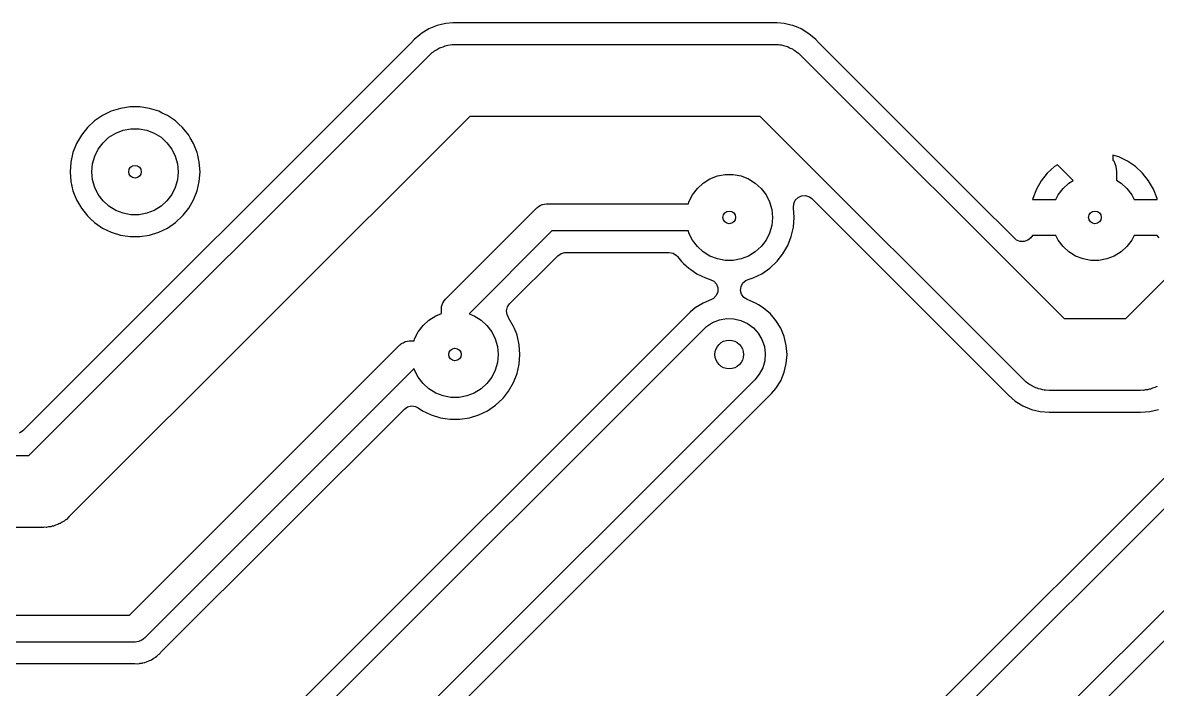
# Model space of a CAD drawing. Extents: x 0.79 to 9.84, y -6.5 to -0.79.
# Drawn here: x 7.415 to 8.656, y -4.654 to -3.924 of the extents above; entities that cross this region are included whole.
import ezdxf

# ---------------------------------------------------------------- set-up
doc = ezdxf.new("R2010")
doc.units = 0
doc.header["$MEASUREMENT"] = 0
doc.layers.add('BLACK', color=7, linetype='CONTINUOUS')

msp = doc.modelspace()

# ---------------------------------------------------------------- linework, layer by layer
at = {"layer": 'BLACK', "linetype": 'CONTINUOUS'}
for p, q in [((7.8587, -3.9311), (7.8502, -3.9363)), ((7.8679, -3.9273), (7.8587, -3.9311)), ((7.8587, -3.9311), (7.8587, -3.9311)), ((7.8727, -3.9261), (7.8679, -3.9273)), ((7.8775, -3.925), (7.8727, -3.9261)), ((7.8849, -3.9244), (7.8775, -3.925)), ((7.8775, -3.925), (7.8775, -3.925)), ((7.8775, -3.925), (7.8775, -3.925)), ((7.8775, -3.925), (7.8775, -3.925)), ((7.8862, -3.9243), (7.8849, -3.9244)), ((7.8849, -3.9244), (7.8849, -3.9244)), ((7.8874, -3.9242), (7.8862, -3.9243)), ((7.8894, -3.9244), (7.8874, -3.9242)), ((7.8874, -3.9242), (7.8874, -3.9242)), ((7.8903, -3.9244), (7.8894, -3.9244)), ((8.2345, -3.9244), (7.8903, -3.9244)), ((8.2354, -3.9244), (8.2345, -3.9244)), ((8.2374, -3.9242), (8.2354, -3.9244)), ((8.2386, -3.9243), (8.2374, -3.9242)), ((8.2374, -3.9242), (8.2374, -3.9242)), ((8.2399, -3.9244), (8.2386, -3.9243)), ((8.2473, -3.925), (8.2399, -3.9244)), ((8.2399, -3.9244), (8.2399, -3.9244)), ((8.2399, -3.9244), (8.2399, -3.9244)), ((8.2549, -3.9268), (8.2473, -3.925)), ((8.2473, -3.925), (8.2473, -3.925)), ((8.2473, -3.925), (8.2473, -3.925)), ((8.2473, -3.925), (8.2473, -3.925)), ((8.2569, -3.9273), (8.2549, -3.9268)), ((8.2626, -3.9296), (8.2569, -3.9273)), ((8.2661, -3.9311), (8.2626, -3.9296)), ((8.2746, -3.9363), (8.2661, -3.9311)), ((8.2661, -3.9311), (8.2661, -3.9311)), ((8.2661, -3.9311), (8.2661, -3.9311)), ((7.8408, -3.9449), (7.4147, -4.3709)), ((7.8414, -3.9442), (7.8408, -3.9449)), ((7.8427, -3.9427), (7.8414, -3.9442)), ((7.8489, -3.9374), (7.8427, -3.9427)), ((7.8427, -3.9427), (7.8427, -3.9427)), ((7.8427, -3.9427), (7.8427, -3.9427)), ((7.8502, -3.9363), (7.8489, -3.9374)), ((7.8502, -3.9363), (7.8502, -3.9363)), ((8.2821, -3.9427), (8.2746, -3.9363)), ((8.2746, -3.9363), (8.2746, -3.9363)), ((8.2834, -3.9442), (8.2821, -3.9427)), ((8.2821, -3.9427), (8.2821, -3.9427)), ((8.284, -3.9449), (8.2834, -3.9442)), ((8.423, -4.0839), (8.284, -3.9449)), ((7.8596, -3.9596), (7.8625, -3.9569)), ((7.8625, -3.9569), (7.8638, -3.9561)), ((7.8638, -3.9561), (7.8649, -3.9551)), ((7.8649, -3.9551), (7.8671, -3.9539)), ((7.8671, -3.9539), (7.8692, -3.9525)), ((7.8692, -3.9525), (7.8706, -3.9519)), ((7.8706, -3.9519), (7.8719, -3.9512)), ((7.8719, -3.9512), (7.8743, -3.9505)), ((7.8743, -3.9505), (7.8766, -3.9496)), ((7.8766, -3.9496), (7.878, -3.9493)), ((7.878, -3.9493), (7.8795, -3.9488)), ((7.8795, -3.9488), (7.882, -3.9486)), ((7.882, -3.9486), (7.8844, -3.9481)), ((7.8844, -3.9481), (7.8859, -3.9482)), ((7.8859, -3.9482), (7.8874, -3.948)), ((7.8874, -3.948), (8.2374, -3.948)), ((8.2374, -3.948), (8.2414, -3.9482)), ((8.2414, -3.9482), (8.2429, -3.9485)), ((8.2429, -3.9485), (8.2443, -3.9486)), ((8.2443, -3.9486), (8.2467, -3.9493)), ((8.2467, -3.9493), (8.2492, -3.9498)), ((8.2492, -3.9498), (8.2506, -3.9504)), ((8.2506, -3.9504), (8.252, -3.9508)), ((8.252, -3.9508), (8.2542, -3.952)), ((8.2542, -3.952), (8.2565, -3.953)), ((8.2565, -3.953), (8.2577, -3.9538)), ((8.2577, -3.9538), (8.2591, -3.9545)), ((8.2591, -3.9545), (8.261, -3.9561)), ((8.261, -3.9561), (8.263, -3.9575)), ((8.263, -3.9575), (8.2641, -3.9586)), ((8.2641, -3.9586), (8.2652, -3.9596)), ((7.4211, -4.398), (7.8596, -3.9596)), ((8.2652, -3.9596), (8.5537, -4.248)), ((7.5216, -4.0181), (7.5114, -4.0212)), ((7.5321, -4.0165), (7.5216, -4.0181)), ((7.5216, -4.0181), (7.5216, -4.0181)), ((7.5427, -4.0165), (7.5321, -4.0165)), ((7.5321, -4.0165), (7.5321, -4.0165)), ((7.5532, -4.0181), (7.5427, -4.0165)), ((7.5427, -4.0165), (7.5427, -4.0165)), ((7.5634, -4.0212), (7.5532, -4.0181)), ((7.5532, -4.0181), (7.5532, -4.0181)), ((7.9037, -4.0268), (7.4652, -4.4652)), ((7.4931, -4.0318), (7.4853, -4.0391)), ((7.5019, -4.0258), (7.4931, -4.0318)), ((7.4931, -4.0318), (7.4931, -4.0318)), ((7.5114, -4.0212), (7.5019, -4.0258)), ((7.5019, -4.0258), (7.5019, -4.0258)), ((7.5114, -4.0212), (7.5114, -4.0212)), ((7.5672, -4.0231), (7.5634, -4.0212)), ((7.5634, -4.0212), (7.5634, -4.0212)), ((7.5634, -4.0212), (7.5634, -4.0212)), ((7.5634, -4.0212), (7.5634, -4.0212)), ((7.5729, -4.0258), (7.5672, -4.0231)), ((7.5817, -4.0318), (7.5729, -4.0258)), ((7.5851, -4.035), (7.5817, -4.0318)), ((7.5817, -4.0318), (7.5817, -4.0318)), ((8.2211, -4.0268), (7.9037, -4.0268)), ((8.5096, -4.3152), (8.2211, -4.0268)), ((7.4853, -4.0391), (7.4787, -4.0474)), ((7.5089, -4.0497), (7.5163, -4.0451)), ((7.5163, -4.0451), (7.5245, -4.042)), ((7.5245, -4.042), (7.533, -4.0404)), ((7.533, -4.0404), (7.5418, -4.0404)), ((7.5418, -4.0404), (7.5503, -4.042)), ((7.5503, -4.042), (7.5585, -4.0451)), ((7.5585, -4.0451), (7.5659, -4.0497)), ((7.5895, -4.0391), (7.5851, -4.035)), ((7.5961, -4.0474), (7.5895, -4.0391)), ((7.4734, -4.0566), (7.4695, -4.0664)), ((7.4787, -4.0474), (7.4734, -4.0566)), ((7.4734, -4.0566), (7.4734, -4.0566)), ((7.4972, -4.0625), (7.5025, -4.0556)), ((7.5025, -4.0556), (7.5089, -4.0497)), ((7.5659, -4.0497), (7.5723, -4.0556)), ((7.5723, -4.0556), (7.5776, -4.0625)), ((7.5979, -4.0504), (7.5961, -4.0474)), ((7.5961, -4.0474), (7.5961, -4.0474)), ((7.5961, -4.0474), (7.5961, -4.0474)), ((7.6014, -4.0566), (7.5979, -4.0504)), ((7.6053, -4.0664), (7.6014, -4.0566)), ((7.6014, -4.0566), (7.6014, -4.0566)), ((7.4695, -4.0664), (7.4671, -4.0768)), ((7.491, -4.0787), (7.4933, -4.0703)), ((7.4933, -4.0703), (7.4972, -4.0625)), ((7.5776, -4.0625), (7.5815, -4.0703)), ((7.5815, -4.0703), (7.5838, -4.0787)), ((7.606, -4.0693), (7.6053, -4.0664)), ((7.6077, -4.0768), (7.606, -4.0693)), ((8.6134, -4.0712), (8.6071, -4.0693)), ((8.6071, -4.0693), (8.6071, -4.0746)), ((8.6211, -4.248), (8.8096, -4.0596)), ((7.4671, -4.0768), (7.4663, -4.0874)), ((7.4902, -4.0874), (7.491, -4.0787)), ((7.5838, -4.0787), (7.5846, -4.0874)), ((7.6085, -4.0874), (7.6077, -4.0768)), ((8.5431, -4.0818), (8.5353, -4.0891)), ((8.5463, -4.0797), (8.5431, -4.0818)), ((8.5431, -4.0818), (8.5431, -4.0818)), ((8.5635, -4.0969), (8.5463, -4.0797)), ((8.6071, -4.0746), (8.6079, -4.0756)), ((8.6079, -4.0756), (8.6102, -4.0813)), ((8.6102, -4.0813), (8.611, -4.0874)), ((8.6229, -4.0759), (8.6134, -4.0712)), ((8.6317, -4.0818), (8.6229, -4.0759)), ((8.6229, -4.0759), (8.6229, -4.0759)), ((8.6395, -4.0891), (8.6317, -4.0818)), ((7.4663, -4.0874), (7.4671, -4.098)), ((7.491, -4.0961), (7.4902, -4.0874)), ((7.5846, -4.0874), (7.5838, -4.0961)), ((7.6077, -4.098), (7.6085, -4.0874)), ((8.1589, -4.0997), (8.1663, -4.0951)), ((8.1663, -4.0951), (8.1745, -4.092)), ((8.1745, -4.092), (8.183, -4.0904)), ((8.183, -4.0904), (8.1918, -4.0904)), ((8.1918, -4.0904), (8.2003, -4.092)), ((8.2003, -4.092), (8.2085, -4.0951)), ((8.2085, -4.0951), (8.2159, -4.0997)), ((8.4568, -4.1177), (8.423, -4.0839)), ((8.5353, -4.0891), (8.5287, -4.0974)), ((8.5353, -4.0891), (8.5353, -4.0891)), ((8.611, -4.0874), (8.611, -4.0967)), ((8.6461, -4.0974), (8.6395, -4.0891)), ((8.6395, -4.0891), (8.6395, -4.0891)), ((7.4671, -4.098), (7.4695, -4.1084)), ((7.4933, -4.1045), (7.491, -4.0961)), ((7.4972, -4.1123), (7.4933, -4.1045)), ((7.5815, -4.1045), (7.5776, -4.1123)), ((7.5838, -4.0961), (7.5815, -4.1045)), ((7.6053, -4.1084), (7.6077, -4.098)), ((8.1472, -4.1125), (8.1525, -4.1056)), ((8.1525, -4.1056), (8.1589, -4.0997)), ((8.2159, -4.0997), (8.2223, -4.1056)), ((8.2223, -4.1056), (8.2276, -4.1125)), ((8.5234, -4.1066), (8.5195, -4.1165)), ((8.5287, -4.0974), (8.5234, -4.1066)), ((8.5234, -4.1066), (8.5234, -4.1066)), ((8.5287, -4.0974), (8.5287, -4.0974)), ((8.5472, -4.1125), (8.5525, -4.1056)), ((8.5525, -4.1056), (8.5589, -4.0997)), ((8.5589, -4.0997), (8.5635, -4.0969)), ((8.611, -4.0967), (8.6159, -4.0997)), ((8.6159, -4.0997), (8.6223, -4.1056)), ((8.6223, -4.1056), (8.6276, -4.1125)), ((8.6514, -4.1066), (8.6461, -4.0974)), ((8.6461, -4.0974), (8.6461, -4.0974)), ((8.6553, -4.1165), (8.6514, -4.1066)), ((8.6514, -4.1066), (8.6514, -4.1066)), ((7.4695, -4.1084), (7.4734, -4.1182)), ((7.4734, -4.1182), (7.4734, -4.1182)), ((7.4734, -4.1182), (7.4787, -4.1274)), ((7.5025, -4.1192), (7.4972, -4.1123)), ((7.5089, -4.1251), (7.5025, -4.1192)), ((7.5723, -4.1192), (7.5659, -4.1251)), ((7.5776, -4.1123), (7.5723, -4.1192)), ((7.5961, -4.1274), (7.6014, -4.1182)), ((7.6014, -4.1182), (7.6053, -4.1084)), ((8.1433, -4.1203), (8.1472, -4.1125)), ((8.2276, -4.1125), (8.2315, -4.1203)), ((8.2579, -4.1225), (8.2596, -4.1186)), ((8.2596, -4.1186), (8.2626, -4.1155)), ((8.2626, -4.1155), (8.2665, -4.1137)), ((8.2665, -4.1137), (8.2708, -4.1134)), ((8.2708, -4.1134), (8.275, -4.1148)), ((8.275, -4.1148), (8.2777, -4.1168)), ((8.2777, -4.1168), (8.4908, -4.3299)), ((8.4997, -4.1606), (8.4568, -4.1177)), ((8.5195, -4.1165), (8.5192, -4.1177)), ((8.5192, -4.1177), (8.5447, -4.1177)), ((8.5192, -4.1177), (8.5192, -4.1177)), ((8.5195, -4.1165), (8.5195, -4.1165)), ((8.5447, -4.1177), (8.5472, -4.1125)), ((8.6276, -4.1125), (8.6302, -4.1177)), ((8.6302, -4.1177), (8.6556, -4.1177)), ((8.6556, -4.1177), (8.6553, -4.1165)), ((8.6553, -4.1165), (8.6553, -4.1165)), ((8.6556, -4.1177), (8.6556, -4.1177)), ((7.4787, -4.1274), (7.4853, -4.1358)), ((7.5163, -4.1297), (7.5089, -4.1251)), ((7.5245, -4.1328), (7.5163, -4.1297)), ((7.5585, -4.1297), (7.5503, -4.1328)), ((7.5659, -4.1251), (7.5585, -4.1297)), ((7.5902, -4.1349), (7.5961, -4.1274)), ((7.5961, -4.1274), (7.5961, -4.1274)), ((7.5961, -4.1274), (7.5961, -4.1274)), ((7.877, -4.227), (7.977, -4.127)), ((7.977, -4.127), (7.9781, -4.126)), ((7.9781, -4.126), (7.9783, -4.1258)), ((7.9783, -4.1258), (7.9785, -4.1257)), ((7.9785, -4.1257), (7.9788, -4.1254)), ((7.9788, -4.1254), (7.9807, -4.1245)), ((7.9807, -4.1245), (7.9826, -4.1234)), ((7.9826, -4.1234), (7.9829, -4.1234)), ((7.9829, -4.1234), (7.9832, -4.1233)), ((7.9832, -4.1233), (7.9853, -4.123)), ((7.9853, -4.123), (7.9874, -4.1226)), ((7.9874, -4.1226), (8.1427, -4.1226)), ((8.1427, -4.1226), (8.1433, -4.1203)), ((8.2315, -4.1203), (8.2338, -4.1287)), ((8.2338, -4.1287), (8.2346, -4.1374)), ((8.2577, -4.1264), (8.2579, -4.1225)), ((8.2577, -4.1268), (8.2577, -4.1264)), ((8.2577, -4.1264), (8.2577, -4.1264)), ((8.2585, -4.1374), (8.2577, -4.1268)), ((8.2577, -4.1268), (8.2577, -4.1268)), ((7.4853, -4.1358), (7.4887, -4.1389)), ((7.4887, -4.1389), (7.4931, -4.143)), ((7.4931, -4.143), (7.4956, -4.1447)), ((7.4956, -4.1447), (7.5019, -4.149)), ((7.533, -4.1344), (7.5245, -4.1328)), ((7.5418, -4.1344), (7.533, -4.1344)), ((7.5503, -4.1328), (7.5418, -4.1344)), ((7.5729, -4.149), (7.5817, -4.143)), ((7.5817, -4.143), (7.5895, -4.1358)), ((7.5895, -4.1358), (7.5902, -4.1349)), ((8.2346, -4.1374), (8.2338, -4.1461)), ((8.2577, -4.148), (8.2585, -4.1374)), ((7.5019, -4.149), (7.5019, -4.149)), ((7.5019, -4.149), (7.5019, -4.149)), ((7.5019, -4.149), (7.5114, -4.1536)), ((7.5114, -4.1536), (7.5114, -4.1536)), ((7.5114, -4.1536), (7.5114, -4.1536)), ((7.5114, -4.1536), (7.5216, -4.1567)), ((7.5216, -4.1567), (7.5216, -4.1567)), ((7.5216, -4.1567), (7.5216, -4.1567)), ((7.5216, -4.1567), (7.5216, -4.1567)), ((7.5216, -4.1567), (7.5241, -4.1571)), ((7.5241, -4.1571), (7.5321, -4.1583)), ((7.5427, -4.1583), (7.5532, -4.1567)), ((7.5532, -4.1567), (7.5634, -4.1536)), ((7.5634, -4.1536), (7.5729, -4.149)), ((7.9935, -4.1522), (7.9028, -4.2429)), ((8.1427, -4.1522), (7.9935, -4.1522)), ((8.1433, -4.1545), (8.1427, -4.1522)), ((8.1472, -4.1623), (8.1433, -4.1545)), ((8.2315, -4.1545), (8.2276, -4.1623)), ((8.2338, -4.1461), (8.2315, -4.1545)), ((8.2553, -4.1584), (8.2577, -4.148)), ((8.5192, -4.1571), (8.5172, -4.1596)), ((8.5447, -4.1571), (8.5192, -4.1571)), ((8.5472, -4.1623), (8.5447, -4.1571)), ((8.6302, -4.1571), (8.6276, -4.1623)), ((8.6556, -4.1571), (8.6302, -4.1571)), ((8.6576, -4.1596), (8.6556, -4.1571)), ((7.5321, -4.1583), (7.5321, -4.1583)), ((7.5321, -4.1583), (7.5321, -4.1583)), ((7.5321, -4.1583), (7.5427, -4.1583)), ((7.5427, -4.1583), (7.5427, -4.1583)), ((8.1525, -4.1692), (8.1472, -4.1623)), ((8.1589, -4.1751), (8.1525, -4.1692)), ((8.2223, -4.1692), (8.2159, -4.1751)), ((8.2276, -4.1623), (8.2223, -4.1692)), ((8.2461, -4.1774), (8.2514, -4.1682)), ((8.2514, -4.1682), (8.2553, -4.1584)), ((8.5015, -4.1621), (8.4997, -4.1606)), ((8.5055, -4.1638), (8.5015, -4.1621)), ((8.5099, -4.1639), (8.5055, -4.1638)), ((8.5139, -4.1624), (8.5099, -4.1639)), ((8.5172, -4.1596), (8.5139, -4.1624)), ((8.5525, -4.1692), (8.5472, -4.1623)), ((8.5589, -4.1751), (8.5525, -4.1692)), ((8.6223, -4.1692), (8.6159, -4.1751)), ((8.6276, -4.1623), (8.6223, -4.1692)), ((7.9472, -4.2319), (7.9999, -4.1793)), ((7.9999, -4.1793), (8.0034, -4.1768)), ((8.0034, -4.1768), (8.0076, -4.1758)), ((8.0076, -4.1758), (8.0082, -4.1758)), ((8.0082, -4.1758), (8.1217, -4.1758)), ((8.1217, -4.1758), (8.1259, -4.1766)), ((8.1259, -4.1766), (8.1296, -4.1789)), ((8.1296, -4.1789), (8.1309, -4.1802)), ((8.1309, -4.1802), (8.1353, -4.1858)), ((8.1663, -4.1797), (8.1589, -4.1751)), ((8.1745, -4.1828), (8.1663, -4.1797)), ((8.2085, -4.1797), (8.2003, -4.1828)), ((8.2159, -4.1751), (8.2085, -4.1797)), ((8.2398, -4.1854), (8.2461, -4.1774)), ((8.2461, -4.1774), (8.2461, -4.1774)), ((8.2461, -4.1774), (8.2461, -4.1774)), ((8.5663, -4.1797), (8.5589, -4.1751)), ((8.5745, -4.1828), (8.5663, -4.1797)), ((8.6085, -4.1797), (8.6003, -4.1828)), ((8.6159, -4.1751), (8.6085, -4.1797)), ((8.1353, -4.1858), (8.1375, -4.1878)), ((8.1375, -4.1878), (8.1431, -4.193)), ((8.1431, -4.193), (8.1453, -4.1945)), ((8.1453, -4.1945), (8.1519, -4.199)), ((8.183, -4.1844), (8.1745, -4.1828)), ((8.1918, -4.1844), (8.183, -4.1844)), ((8.2003, -4.1828), (8.1918, -4.1844)), ((8.2229, -4.199), (8.2317, -4.193)), ((8.2317, -4.193), (8.2395, -4.1858)), ((8.2395, -4.1858), (8.2398, -4.1854)), ((8.583, -4.1844), (8.5745, -4.1828)), ((8.5918, -4.1844), (8.583, -4.1844)), ((8.6003, -4.1828), (8.5918, -4.1844)), ((8.1519, -4.199), (8.1519, -4.199)), ((8.1519, -4.199), (8.1519, -4.199)), ((8.1519, -4.199), (8.1614, -4.2036)), ((8.1614, -4.2036), (8.1614, -4.2036)), ((8.1614, -4.2036), (8.1667, -4.2052)), ((8.1667, -4.2052), (8.1706, -4.2072)), ((8.2023, -4.2091), (8.2056, -4.2063)), ((8.2056, -4.2063), (8.2081, -4.2052)), ((8.2081, -4.2052), (8.2134, -4.2036)), ((8.2134, -4.2036), (8.2229, -4.199)), ((8.1706, -4.2072), (8.1734, -4.2105)), ((8.1748, -4.2189), (8.1731, -4.2229)), ((8.1734, -4.2105), (8.1749, -4.2145)), ((8.1749, -4.2145), (8.1748, -4.2189)), ((8.1998, -4.2173), (8.2003, -4.213)), ((8.2009, -4.2215), (8.1998, -4.2173)), ((8.2003, -4.213), (8.2023, -4.2091)), ((7.8735, -4.233), (7.8741, -4.2309)), ((7.8741, -4.2309), (7.8743, -4.2307)), ((7.8743, -4.2307), (7.8744, -4.2304)), ((7.8744, -4.2304), (7.8757, -4.2287)), ((7.8757, -4.2287), (7.877, -4.227)), ((7.9448, -4.2353), (7.9472, -4.2319)), ((8.1587, -4.2311), (8.1502, -4.2363)), ((8.1678, -4.2273), (8.1587, -4.2311)), ((8.1587, -4.2311), (8.1587, -4.2311)), ((8.1587, -4.2311), (8.1587, -4.2311)), ((8.1587, -4.2311), (8.1587, -4.2311)), ((8.1587, -4.2311), (8.1587, -4.2311)), ((8.1701, -4.226), (8.1678, -4.2273)), ((8.1731, -4.2229), (8.1701, -4.226)), ((8.2034, -4.225), (8.2009, -4.2215)), ((8.207, -4.2273), (8.2034, -4.225)), ((8.2161, -4.2311), (8.207, -4.2273)), ((8.2193, -4.233), (8.2161, -4.2311)), ((8.2161, -4.2311), (8.2161, -4.2311)), ((8.2161, -4.2311), (8.2161, -4.2311)), ((8.2161, -4.2311), (8.2161, -4.2311)), ((8.1446, -4.2411), (7.4147, -4.9709)), ((8.8446, -4.2411), (7.8147, -5.2709)), ((7.8663, -4.2451), (7.8726, -4.2427)), ((7.8726, -4.2374), (7.8728, -4.2359)), ((7.8726, -4.2427), (7.8726, -4.2374)), ((7.8728, -4.235), (7.8735, -4.233)), ((7.8728, -4.2354), (7.8728, -4.235)), ((7.8728, -4.2356), (7.8728, -4.2354)), ((7.8728, -4.2359), (7.8728, -4.2356)), ((7.9028, -4.2429), (7.9085, -4.2451)), ((7.9438, -4.2395), (7.9448, -4.2353)), ((7.9443, -4.2438), (7.9438, -4.2395)), ((7.946, -4.2469), (7.9443, -4.2438)), ((8.1502, -4.2363), (8.1446, -4.2411)), ((8.1446, -4.2411), (8.1446, -4.2411)), ((8.1502, -4.2363), (8.1502, -4.2363)), ((8.2246, -4.2363), (8.2193, -4.233)), ((8.2288, -4.2399), (8.2246, -4.2363)), ((8.2321, -4.2427), (8.2288, -4.2399)), ((8.2353, -4.2465), (8.2321, -4.2427)), ((7.8472, -4.2625), (7.8525, -4.2556)), ((7.8525, -4.2556), (7.8589, -4.2497)), ((7.8589, -4.2497), (7.8663, -4.2451)), ((7.9085, -4.2451), (7.9159, -4.2497)), ((7.9159, -4.2497), (7.9223, -4.2556)), ((7.9223, -4.2556), (7.9276, -4.2625)), ((7.9459, -4.247), (7.946, -4.2469)), ((7.9461, -4.2474), (7.9459, -4.247)), ((7.9514, -4.2566), (7.9461, -4.2474)), ((7.9524, -4.2589), (7.9514, -4.2566)), ((7.9514, -4.2566), (7.9514, -4.2566)), ((8.1625, -4.2569), (8.1692, -4.2525)), ((8.1692, -4.2525), (8.1766, -4.2496)), ((8.1766, -4.2496), (8.1844, -4.2481)), ((8.1844, -4.2481), (8.1924, -4.2483)), ((8.1924, -4.2483), (8.2001, -4.2501)), ((8.2001, -4.2501), (8.2074, -4.2535)), ((8.2074, -4.2535), (8.2138, -4.2582)), ((8.2385, -4.2502), (8.2353, -4.2465)), ((8.2437, -4.2587), (8.2385, -4.2502)), ((8.2385, -4.2502), (8.2385, -4.2502)), ((8.2385, -4.2502), (8.2385, -4.2502)), ((8.5537, -4.248), (8.6211, -4.248)), ((7.4211, -4.998), (8.1596, -4.2596)), ((7.8211, -5.298), (8.8596, -4.2596)), ((7.8433, -4.2703), (7.8472, -4.2625)), ((7.9276, -4.2625), (7.9315, -4.2703)), ((7.9549, -4.2653), (7.9524, -4.2589)), ((7.9553, -4.2664), (7.9549, -4.2653)), ((7.9557, -4.2681), (7.9553, -4.2664)), ((7.9577, -4.2768), (7.9557, -4.2681)), ((8.1596, -4.2596), (8.1625, -4.2569)), ((8.2138, -4.2582), (8.2191, -4.2641)), ((8.2191, -4.2641), (8.2232, -4.271)), ((8.2475, -4.2679), (8.2437, -4.2587)), ((8.2498, -4.2775), (8.2475, -4.2679)), ((7.5313, -4.5726), (7.827, -4.277)), ((7.827, -4.277), (7.8281, -4.276)), ((7.8281, -4.276), (7.8283, -4.2758)), ((7.8283, -4.2758), (7.8285, -4.2757)), ((7.8285, -4.2757), (7.8288, -4.2754)), ((7.8288, -4.2754), (7.8307, -4.2745)), ((7.8307, -4.2745), (7.8326, -4.2734)), ((7.8326, -4.2734), (7.8329, -4.2734)), ((7.8329, -4.2734), (7.8332, -4.2733)), ((7.8332, -4.2733), (7.8353, -4.273)), ((7.8353, -4.273), (7.8374, -4.2726)), ((7.8374, -4.2726), (7.8427, -4.2726)), ((7.8427, -4.2726), (7.8433, -4.2703)), ((7.9315, -4.2703), (7.9338, -4.2787)), ((7.9338, -4.2787), (7.9346, -4.2874)), ((7.9585, -4.2874), (7.9577, -4.2768)), ((8.2232, -4.271), (8.2258, -4.2785)), ((8.2258, -4.2785), (8.2268, -4.2864)), ((8.2506, -4.2874), (8.2498, -4.2775)), ((8.2498, -4.2775), (8.2498, -4.2775)), ((8.2498, -4.2775), (8.2498, -4.2775)), ((7.9346, -4.2874), (7.9338, -4.2961)), ((7.9577, -4.298), (7.9585, -4.2874)), ((8.2268, -4.2864), (8.2262, -4.2943)), ((8.2498, -4.2973), (8.2506, -4.2874)), ((8.2506, -4.2874), (8.2506, -4.2874)), ((7.8429, -4.3028), (7.5478, -4.5978)), ((7.8433, -4.3045), (7.8429, -4.3028)), ((7.8472, -4.3123), (7.8433, -4.3045)), ((7.9315, -4.3045), (7.9276, -4.3123)), ((7.9338, -4.2961), (7.9315, -4.3045)), ((7.9553, -4.3084), (7.9577, -4.298)), ((8.224, -4.302), (8.2203, -4.3091)), ((8.2262, -4.2943), (8.224, -4.302)), ((8.2475, -4.3069), (8.2498, -4.2973)), ((8.2498, -4.2973), (8.2498, -4.2973)), ((8.2152, -4.3152), (7.4652, -5.0652)), ((7.8525, -4.3192), (7.8472, -4.3123)), ((8.9152, -4.3152), (7.8652, -5.3652)), ((7.9276, -4.3123), (7.9223, -4.3192)), ((7.9461, -4.3274), (7.9514, -4.3182)), ((7.9514, -4.3182), (7.9553, -4.3084)), ((8.2203, -4.3091), (8.2152, -4.3152)), ((8.2385, -4.3246), (8.2437, -4.3161)), ((8.2437, -4.3161), (8.2475, -4.3069)), ((8.5107, -4.3162), (8.5096, -4.3152)), ((8.5118, -4.3173), (8.5107, -4.3162)), ((8.5138, -4.3187), (8.5118, -4.3173)), ((8.5157, -4.3203), (8.5138, -4.3187)), ((7.484, -5.0799), (8.2337, -4.3302)), ((7.8589, -4.3251), (7.8525, -4.3192)), ((7.8663, -4.3297), (7.8589, -4.3251)), ((7.8745, -4.3328), (7.8663, -4.3297)), ((7.884, -5.3799), (8.9337, -4.3302)), ((7.9085, -4.3297), (7.9003, -4.3328)), ((7.9159, -4.3251), (7.9085, -4.3297)), ((7.9223, -4.3192), (7.9159, -4.3251)), ((7.9404, -4.3347), (7.9461, -4.3274)), ((7.9461, -4.3274), (7.9461, -4.3274)), ((7.9461, -4.3274), (7.9461, -4.3274)), ((8.2337, -4.3302), (8.2385, -4.3246)), ((8.4908, -4.3299), (8.4914, -4.3306)), ((8.4914, -4.3306), (8.4927, -4.3321)), ((8.5171, -4.321), (8.5157, -4.3203)), ((8.5183, -4.3218), (8.5171, -4.321)), ((8.5206, -4.3228), (8.5183, -4.3218)), ((8.5228, -4.324), (8.5206, -4.3228)), ((8.5242, -4.3244), (8.5228, -4.324)), ((8.5256, -4.325), (8.5242, -4.3244)), ((8.5281, -4.3255), (8.5256, -4.325)), ((8.5305, -4.3262), (8.5281, -4.3255)), ((8.532, -4.3263), (8.5305, -4.3262)), ((8.5334, -4.3266), (8.532, -4.3263)), ((8.5374, -4.3268), (8.5334, -4.3266)), ((8.6374, -4.3268), (8.5374, -4.3268)), ((8.6389, -4.3266), (8.6374, -4.3268)), ((8.6404, -4.3267), (8.6389, -4.3266)), ((8.6428, -4.3262), (8.6404, -4.3267)), ((8.6453, -4.326), (8.6428, -4.3262)), ((8.6468, -4.3255), (8.6453, -4.326)), ((8.6482, -4.3253), (8.6468, -4.3255)), ((8.6505, -4.3243), (8.6482, -4.3253)), ((8.6529, -4.3236), (8.6505, -4.3243)), ((8.6542, -4.3229), (8.6529, -4.3236)), ((8.6556, -4.3223), (8.6542, -4.3229)), ((7.8356, -4.3446), (7.8398, -4.3436)), ((7.8398, -4.3436), (7.8441, -4.3442)), ((7.883, -4.3344), (7.8745, -4.3328)), ((7.8918, -4.3344), (7.883, -4.3344)), ((7.9003, -4.3328), (7.8918, -4.3344)), ((7.9229, -4.349), (7.9317, -4.343)), ((7.9317, -4.343), (7.9395, -4.3358)), ((7.9395, -4.3358), (7.9404, -4.3347)), ((8.4927, -4.3321), (8.4927, -4.3321)), ((8.4927, -4.3321), (8.5002, -4.3385)), ((8.5002, -4.3385), (8.5002, -4.3385)), ((8.5002, -4.3385), (8.5002, -4.3385)), ((8.5002, -4.3385), (8.5039, -4.3408)), ((8.5039, -4.3408), (8.5086, -4.3436)), ((8.5086, -4.3436), (8.5087, -4.3437)), ((7.5668, -4.6123), (7.8321, -4.3471)), ((7.8321, -4.3471), (7.8356, -4.3446)), ((7.8441, -4.3442), (7.847, -4.3457)), ((7.847, -4.3457), (7.8519, -4.349)), ((7.8519, -4.349), (7.8519, -4.349)), ((7.8519, -4.349), (7.8614, -4.3536)), ((7.8614, -4.3536), (7.8716, -4.3567)), ((7.9032, -4.3567), (7.9134, -4.3536)), ((7.9134, -4.3536), (7.9229, -4.349)), ((8.5087, -4.3437), (8.5179, -4.3475)), ((8.5179, -4.3475), (8.5275, -4.3498)), ((8.5275, -4.3498), (8.5275, -4.3498)), ((8.5275, -4.3498), (8.5275, -4.3498)), ((8.5275, -4.3498), (8.5374, -4.3506)), ((8.5374, -4.3506), (8.5394, -4.3504)), ((8.5374, -4.3506), (8.5374, -4.3506)), ((8.5374, -4.3506), (8.5374, -4.3506)), ((8.5394, -4.3504), (8.5403, -4.3504)), ((8.5403, -4.3504), (8.6345, -4.3504)), ((8.6345, -4.3504), (8.6354, -4.3504)), ((8.6354, -4.3504), (8.6374, -4.3506)), ((8.6374, -4.3506), (8.6473, -4.3498)), ((8.6374, -4.3506), (8.6374, -4.3506)), ((8.6374, -4.3506), (8.6374, -4.3506)), ((8.6473, -4.3498), (8.6569, -4.3475)), ((8.6473, -4.3498), (8.6473, -4.3498)), ((8.6473, -4.3498), (8.6473, -4.3498)), ((7.8716, -4.3567), (7.8716, -4.3567)), ((7.8716, -4.3567), (7.8716, -4.3567)), ((7.8716, -4.3567), (7.8768, -4.3575)), ((7.8768, -4.3575), (7.8821, -4.3583)), ((7.8821, -4.3583), (7.8821, -4.3583)), ((7.8821, -4.3583), (7.8821, -4.3583)), ((7.8821, -4.3583), (7.8927, -4.3583)), ((7.8927, -4.3583), (7.9032, -4.3567)), ((7.8927, -4.3583), (7.8927, -4.3583)), ((7.4147, -4.3709), (7.4112, -4.3734)), ((6.9374, -4.398), (7.4211, -4.398)), ((7.4652, -4.4652), (7.4623, -4.4679)), ((7.4374, -4.4768), (6.9833, -4.4768)), ((7.4389, -4.4766), (7.4374, -4.4768)), ((7.4404, -4.4767), (7.4389, -4.4766)), ((7.4428, -4.4762), (7.4404, -4.4767)), ((7.4453, -4.476), (7.4428, -4.4762)), ((7.4468, -4.4755), (7.4453, -4.476)), ((7.4482, -4.4753), (7.4468, -4.4755)), ((7.4505, -4.4743), (7.4482, -4.4753)), ((7.4529, -4.4736), (7.4505, -4.4743)), ((7.4542, -4.4729), (7.4529, -4.4736)), ((7.4556, -4.4723), (7.4542, -4.4729)), ((7.4577, -4.4709), (7.4556, -4.4723)), ((7.4599, -4.4697), (7.4577, -4.4709)), ((7.461, -4.4687), (7.4599, -4.4697)), ((7.4623, -4.4679), (7.461, -4.4687)), ((6.3374, -4.5726), (7.5313, -4.5726)), ((7.5374, -4.6022), (6.3435, -4.6022)), ((7.5395, -4.6018), (7.5374, -4.6022)), ((7.5416, -4.6016), (7.5395, -4.6018)), ((7.5419, -4.6014), (7.5416, -4.6016)), ((7.5422, -4.6014), (7.5419, -4.6014)), ((7.5441, -4.6004), (7.5422, -4.6014)), ((7.546, -4.5994), (7.5441, -4.6004)), ((7.5463, -4.5991), (7.546, -4.5994)), ((7.5465, -4.5991), (7.5463, -4.5991)), ((7.5467, -4.5988), (7.5465, -4.5991)), ((7.5478, -4.5978), (7.5467, -4.5988)), ((7.5618, -4.6173), (7.5632, -4.6159)), ((7.5632, -4.6159), (7.5639, -4.6153)), ((7.5639, -4.6153), (7.5654, -4.614)), ((7.5654, -4.614), (7.5658, -4.6134)), ((7.5658, -4.6134), (7.5668, -4.6123)), ((6.3582, -4.6258), (7.5368, -4.6258)), ((7.5368, -4.6258), (7.5371, -4.6258)), ((7.5371, -4.6258), (7.5403, -4.6259)), ((7.5403, -4.6259), (7.5423, -4.6255)), ((7.5423, -4.6255), (7.5432, -4.6254)), ((7.5432, -4.6254), (7.5452, -4.6252)), ((7.5432, -4.6254), (7.5432, -4.6254)), ((7.5452, -4.6252), (7.5459, -4.625)), ((7.5459, -4.625), (7.5473, -4.6246)), ((7.5473, -4.6246), (7.548, -4.6245)), ((7.548, -4.6245), (7.5499, -4.6238)), ((7.5499, -4.6238), (7.5507, -4.6235)), ((7.5507, -4.6235), (7.5526, -4.6229)), ((7.5526, -4.6229), (7.553, -4.6227)), ((7.553, -4.6227), (7.5533, -4.6225)), ((7.5533, -4.6225), (7.5546, -4.6219)), ((7.5546, -4.6219), (7.5553, -4.6216)), ((7.5546, -4.6219), (7.5546, -4.6219)), ((7.5553, -4.6216), (7.5569, -4.6205)), ((7.5569, -4.6205), (7.5577, -4.6201)), ((7.5577, -4.6201), (7.558, -4.6199)), ((7.558, -4.6199), (7.5595, -4.6191)), ((7.5595, -4.6191), (7.56, -4.6186)), ((7.56, -4.6186), (7.5612, -4.6177)), ((7.5612, -4.6177), (7.5618, -4.6173))]:
    msp.add_line(p, q, dxfattribs=at)
at = {"layer": 'BLACK'}
for centre, radius in [((7.5374, -4.0874), 0.00689), ((8.1874, -4.1374), 0.00689), ((8.5874, -4.1374), 0.00689), ((7.8874, -4.2874), 0.00689), ((8.1874, -4.2874), 0.0157)]:
    msp.add_circle(centre, radius, dxfattribs=at)

doc.saveas('drawing.dxf')
